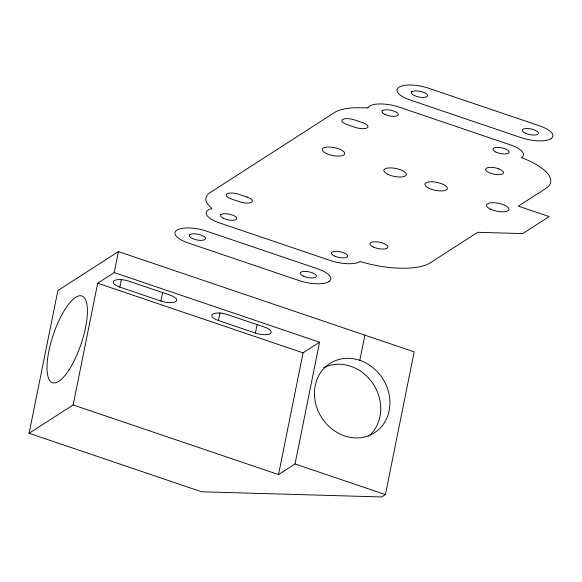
<?xml version="1.0" encoding="UTF-8"?>
<svg xmlns="http://www.w3.org/2000/svg" width="582" height="582" viewBox="0 0 582 582"><rect width="100%" height="100%" fill="white"/><g stroke="black" fill="none" stroke-linecap="round" stroke-linejoin="round"><path stroke-width="0.87" d="M29.1 433.284L57.88 290.563L118.444 251.591L414.18 351.87L385.4 494.591L381.727 496.955L201.612 491.783L29.1 433.284L73.15 404.941L97.696 283.208L114.21 272.58L118.444 251.591M119.848 287.108A11.444 4.045 11.4 0 1 114.167 280.677A11.444 4.045 11.4 0 1 129.022 281.208L170.097 295.132A11.444 4.045 11.4 0 1 175.779 301.571A11.444 4.045 11.4 0 1 160.923 301.04L119.848 287.108L121.434 279.244M160.923 301.04L162.684 292.295M218.425 320.537A11.444 4.045 11.4 0 1 212.743 314.105A11.444 4.045 11.4 0 1 227.606 314.629L264.57 327.164A11.444 4.045 11.4 0 1 270.252 333.602A11.444 4.045 11.4 0 1 255.389 333.071L218.425 320.537L220.011 312.665M255.389 333.071L257.157 324.327M73.15 404.941L278.516 474.577L303.062 352.845L319.583 342.216L114.21 272.58M278.516 474.577L295.038 463.949L319.583 342.216M359.807 360.338L364.885 335.152M411.299 91.381L412.136 91.65M220.425 214.212L221.262 214.482M189.223 234.291L190.067 234.561M381.938 110.282L382.76 110.558M97.696 283.208L303.062 352.845M295.038 463.949L385.4 494.591M323.774 367.642A41.198 36.215 57.2 0 1 373.244 384.084A41.198 36.215 57.2 0 1 368.712 436.144M367.94 107.866L358.236 107.728A48.721 17.22 11.4 0 0 334.832 112.341L210.029 192.657A48.721 17.22 11.4 0 0 207.89 204.478L211.884 208.625L211.179 208.742A22.887 8.09 11.4 0 0 219.465 222.906L330.365 260.51A22.887 8.09 11.4 0 0 360.076 261.565L362.87 262.322A57.225 20.225 11.4 0 0 430.251 262.824L477.698 232.291L522.723 233.586L549.153 216.577L518.351 206.13L545.88 188.415A57.225 20.225 11.4 0 0 523.982 158.639L521.297 157.649L522.643 156.762A22.887 8.09 11.4 0 0 512.72 145.682L399.325 107.161A22.887 8.09 11.4 0 0 367.94 107.866M328.961 281.557L328.874 281.644A22.887 8.09 11.4 0 1 299.163 280.589L188.262 242.985A22.887 8.09 11.4 0 1 179.976 228.821L181.977 228.384A22.887 8.09 11.4 0 1 206.617 231.17L317.517 268.775A22.887 8.09 11.4 0 1 329.899 280.815L328.961 281.557M551.038 138.647L550.95 138.734A22.887 8.09 11.4 0 1 521.239 137.679L410.339 100.075A22.887 8.09 11.4 0 1 402.053 85.91L404.053 85.474A22.887 8.09 11.4 0 1 428.694 88.26L539.594 125.865A22.887 8.09 11.4 0 1 551.976 137.905L551.038 138.647M498.898 168.889L496.708 168.191A9.152 3.237 11.4 0 0 486.166 168.329A9.152 3.237 11.4 0 0 490.175 173.116L492.365 173.814A9.152 3.237 11.4 0 0 502.913 173.676A9.152 3.237 11.4 0 0 498.898 168.889M362.666 122.678L354.445 119.892A9.152 3.237 11.4 0 0 342.565 119.47A9.152 3.237 11.4 0 0 347.105 124.621L355.326 127.407A9.152 3.237 11.4 0 0 367.206 127.829A9.152 3.237 11.4 0 0 362.666 122.678M247.037 197.087L238.824 194.301A9.152 3.237 11.4 0 0 226.936 193.879A9.152 3.237 11.4 0 0 231.483 199.029L239.697 201.808A9.152 3.237 11.4 0 0 251.584 202.238A9.152 3.237 11.4 0 0 247.037 197.087M385.044 114.472A8.243 2.91 11.4 0 0 398.146 114.938A8.243 2.91 11.4 0 0 387.256 109.787A8.243 2.91 11.4 0 0 385.044 114.472M429.065 188.328A11.444 4.045 11.4 0 0 447.267 188.975A11.444 4.045 11.4 0 0 432.142 181.824A11.444 4.045 11.4 0 0 429.065 188.328M326.386 153.51A11.444 4.045 11.4 0 0 344.58 154.157A11.444 4.045 11.4 0 0 329.456 147.006A11.444 4.045 11.4 0 0 326.386 153.51M334.439 256.007A8.243 2.91 11.4 0 0 347.534 256.473A8.243 2.91 11.4 0 0 336.651 251.329A8.243 2.91 11.4 0 0 334.439 256.007M223.503 218.388A8.243 2.91 11.4 0 0 236.627 218.883A8.243 2.91 11.4 0 0 225.787 213.725A8.243 2.91 11.4 0 0 223.503 218.388M495.944 152.077A8.243 2.91 11.4 0 0 509.046 152.542A8.243 2.91 11.4 0 0 498.156 147.392A8.243 2.91 11.4 0 0 495.944 152.077M373.237 246.972A9.152 3.237 11.4 0 0 387.794 247.488A9.152 3.237 11.4 0 0 375.696 241.77A9.152 3.237 11.4 0 0 373.237 246.972M490.677 209.214A11.444 4.045 11.4 0 0 508.872 209.862A11.444 4.045 11.4 0 0 493.754 202.718A11.444 4.045 11.4 0 0 490.677 209.214M387.99 174.396A11.444 4.045 11.4 0 0 406.192 175.044A11.444 4.045 11.4 0 0 391.068 167.9A11.444 4.045 11.4 0 0 387.99 174.396M303.237 276.086A8.243 2.91 11.4 0 0 316.339 276.552A8.243 2.91 11.4 0 0 305.448 271.408A8.243 2.91 11.4 0 0 303.237 276.086M192.3 238.467A8.243 2.91 11.4 0 0 205.431 238.962A8.243 2.91 11.4 0 0 194.592 233.804A8.243 2.91 11.4 0 0 192.3 238.467M525.313 133.176A8.243 2.91 11.4 0 0 538.408 133.642A8.243 2.91 11.4 0 0 527.525 128.498A8.243 2.91 11.4 0 0 525.313 133.176M414.377 95.557A8.243 2.91 11.4 0 0 427.501 96.052A8.243 2.91 11.4 0 0 416.661 90.894A8.243 2.91 11.4 0 0 414.377 95.557M314.513 395.789A41.198 36.215 57.2 0 0 372.946 433.699A41.198 36.215 57.2 0 0 369.119 364.87A41.198 36.215 57.2 0 0 314.513 395.789M69.054 369.803A45.774 14.645 -71.3 0 0 83.713 297.096A45.774 14.645 -71.3 0 0 48.852 351.164A45.774 14.645 -71.3 0 0 69.054 369.803"/></g></svg>
